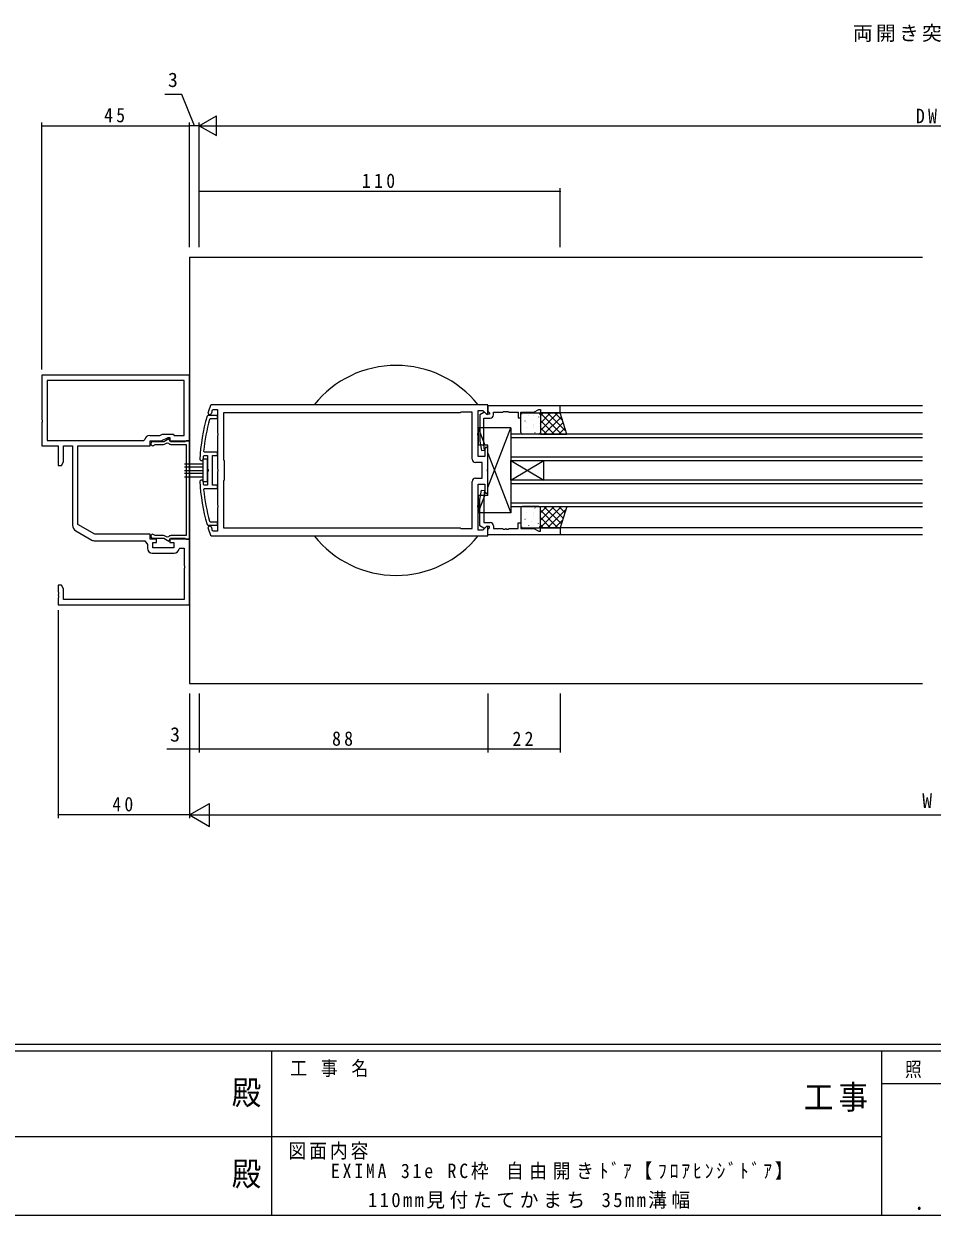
# Model space of a CAD drawing. Units: millimetres, scale not verified. Extents: x -567 to 567, y -403 to 403.
# Drawn here: x -88.2 to 188.7, y -403 to -39.9 of the extents above; entities that cross this region are included whole.
import ezdxf
from ezdxf.enums import TextEntityAlignment as Align

# ---------------------------------------------------------------- set-up
doc = ezdxf.new("R2010")
doc.units = ezdxf.units.MM
doc.header["$LTSCALE"] = 2
for name, color, linetype, lineweight in [('0-1_YKK_ZWAK', 7, 'Continuous', 18), ('0-3_YKK_11', 7, 'Continuous', 18), ('0-4_YKK_12', 2, 'Continuous', 18), ('0-5_YKK_13', 4, 'Continuous', 18), ('0-6_YKK_D', 6, 'Continuous', 18)]:
    doc.layers.add(name, color=color, linetype=linetype, lineweight=lineweight)
doc.layers.add('0-2_USER1', color=7, linetype='Continuous')
doc.styles.add('ＭＳ ゴシック', font='')
doc.styles.get('ＭＳ ゴシック').set_extended_font_data('MS Gothic')

msp = doc.modelspace()

# ---------------------------------------------------------------- linework, layer by layer
at = {"layer": '0-1_YKK_ZWAK'}
for p, q in [((537.274, -351), (-562.726, -351)), ((483.274, -353), (-562.726, -353)), ((-12.726, -353), (-12.726, -403)), ((173.274, -353), (173.274, -403)), ((270.68, -362.999), (173.274, -362.999)), ((-194.726, -378.999), (-10.726, -378.999)), ((-10.726, -378.999), (173.274, -378.999)), ((-562.726, -403), (483.274, -403))]:
    msp.add_line(p, q, dxfattribs=at)
at = {"layer": '0-3_YKK_11'}
for p, q in [((-82.726, -147), (-82.726, -160.542)), ((-37.726, -147), (-82.726, -147)), ((-39.356, -148.63), (-81.096, -148.63)), ((-81.096, -148.63), (-81.096, -166.87)), ((-39.356, -148.63), (-81.096, -148.63)), ((-39.356, -165.37), (-39.356, -148.63)), ((-37.726, -167), (-37.726, -147)), ((-31.041, -156.001), (-31.324, -156.202)), ((53.274, -156.001), (-31.041, -156.001)), ((53.274, -158.801), (53.274, -156.001)), ((-32.074, -159.251), (-32.362, -159.468)), ((-32.11, -158.614), (-31.823, -159.001)), ((-29.185, -159.251), (-32.074, -159.251)), ((-31.823, -159.001), (-31.405, -159.001)), ((-31.405, -159.001), (-31.118, -158.789)), ((-30.777, -157.708), (-30.492, -157.501)), ((-30.492, -157.501), (-29.185, -157.501)), ((-29.185, -157.501), (-29.185, -164.543)), ((-29.185, -160.251), (-29.185, -159.251)), ((44.774, -158.501), (-27.385, -158.501)), ((-27.385, -158.501), (-27.385, -172.801)), ((44.774, -158.501), (-27.385, -158.501)), ((44.974, -158.301), (44.774, -158.501)), ((48.474, -158.301), (44.974, -158.301)), ((48.474, -172.601), (48.474, -158.301)), ((50.274, -157.801), (51.75, -157.801)), ((50.274, -164.543), (50.274, -157.801)), ((51.986, -158.401), (50.774, -159.101)), ((50.774, -159.101), (50.774, -167.109)), ((51.75, -157.801), (52.904, -158.955)), ((52.324, -158.401), (51.986, -158.401)), ((52.824, -158.901), (52.324, -158.401)), ((53.774, -158.901), (52.824, -158.901)), ((52.904, -158.955), (53.274, -158.801)), ((53.274, -156.301), (53.274, -157.931)), ((75.274, -156.301), (53.274, -156.301)), ((53.274, -157.931), (53.574, -158.231)), ((53.574, -158.231), (53.774, -158.431)), ((53.774, -158.431), (53.774, -158.901)), ((54.974, -158.231), (57.766, -158.231)), ((54.974, -159.101), (54.974, -158.231)), ((57.766, -158.231), (57.949, -158.111)), ((57.949, -158.111), (58.499, -158.111)), ((58.499, -158.111), (58.682, -158.231)), ((58.682, -158.231), (58.766, -158.231)), ((58.766, -158.231), (58.949, -158.111)), ((58.949, -158.111), (59.499, -158.111)), ((59.499, -158.111), (59.682, -158.231)), ((59.682, -158.231), (62.474, -158.231)), ((62.474, -158.231), (62.474, -160.001)), ((63.274, -158.231), (67.209, -158.231)), ((63.274, -160.001), (63.274, -158.231)), ((67.209, -158.231), (68.774, -157.501)), ((68.774, -157.501), (69.274, -157.501)), ((69.274, -157.501), (69.274, -158.501)), ((69.274, -158.501), (75.274, -158.501)), ((75.274, -158.501), (75.274, -156.301)), ((-82.726, -160.542), (-82.606, -160.725)), ((-82.606, -161.275), (-82.726, -161.458)), ((-82.726, -161.458), (-82.726, -168.5)), ((-82.606, -160.725), (-82.606, -161.275)), ((-31.605, -160.472), (-31.315, -160.251)), ((-31.315, -160.251), (-29.185, -160.251)), ((51.974, -160.101), (53.974, -160.101)), ((51.974, -168.156), (51.974, -160.101)), ((62.474, -160.001), (63.274, -160.001)), ((-81.096, -166.87), (-51.631, -166.87)), ((-51.631, -166.87), (-51.335, -166.62)), ((-49.856, -165.37), (-46.732, -165.37)), ((-49.726, -167), (-46.37, -167)), ((-49.726, -168.5), (-49.726, -167)), ((-46.732, -165.37), (-45.938, -165)), ((-46.37, -167), (-44.226, -166)), ((-45.938, -165), (-42.726, -165)), ((-44.001, -166.39), (-45.577, -167.3)), ((-44.226, -166), (-43.726, -166)), ((-43.476, -167.3), (-44.001, -166.39)), ((-43.726, -166), (-43.726, -167)), ((-43.726, -167), (-37.726, -167)), ((-42.726, -165), (-42.356, -165.37)), ((-42.356, -165.37), (-39.356, -165.37)), ((-29.185, -164.543), (-29.065, -164.726)), ((-29.065, -165.276), (-29.185, -165.459)), ((-29.185, -165.459), (-29.185, -175.543)), ((-29.065, -164.726), (-29.065, -165.276)), ((50.154, -164.726), (50.274, -164.543)), ((50.154, -165.276), (50.154, -164.726)), ((50.274, -165.459), (50.154, -165.276)), ((50.274, -171.801), (50.274, -165.459)), ((-82.726, -168.5), (-77.726, -168.5)), ((-77.726, -168.5), (-77.726, -174.5)), ((-76.096, -168.5), (-73.356, -168.5)), ((-76.096, -173.409), (-76.096, -168.5)), ((-73.356, -168.5), (-73.356, -192.714)), ((-71.726, -168.5), (-49.726, -168.5)), ((-71.726, -192.5), (-71.726, -168.5)), ((-45.577, -167.3), (-48.926, -167.3)), ((-48.427, -168.233), (-48.178, -168.1)), ((-48.178, -168.1), (-45.631, -168.1)), ((-45.131, -167.966), (-44.545, -167.628)), ((-44.545, -167.628), (-44.156, -167.706)), ((-39.159, -167.3), (-43.476, -167.3)), ((-43.361, -168.1), (-38.726, -168.1)), ((-38.899, -167.15), (-39.159, -167.3)), ((-38.726, -167.05), (-38.899, -167.15)), ((-37.726, -167.05), (-38.726, -167.05)), ((-38.726, -168.1), (-38.726, -195.9)), ((-37.726, -196.95), (-37.726, -167.05)), ((-33.098, -170.501), (-33.396, -170.171)), ((-29.185, -170.501), (-33.098, -170.501)), ((-29.185, -171.501), (-29.185, -170.501)), ((50.774, -167.109), (51.282, -169.988)), ((51.282, -169.988), (52.266, -169.814)), ((52.266, -169.814), (51.974, -168.156)), ((52.774, -168.801), (52.274, -169.301)), ((52.274, -169.301), (52.274, -171.801)), ((53.274, -169.301), (52.774, -168.801)), ((53.274, -175.543), (53.274, -169.301)), ((-76.726, -174.5), (-76.096, -173.409)), ((-34.593, -172.684), (-34.294, -173.002)), ((-34.294, -173.002), (-33.893, -173.001)), ((-33.893, -173.001), (-33.594, -172.718)), ((-33.534, -171.78), (-33.235, -171.501)), ((-33.235, -171.501), (-32.185, -171.501)), ((-32.185, -171.501), (-32.185, -175.543)), ((-30.685, -171.501), (-29.185, -171.501)), ((-30.685, -180.501), (-30.685, -171.501)), ((-27.385, -172.801), (-27.185, -173.001)), ((-27.185, -173.001), (-27.185, -179.001)), ((51.474, -173.601), (49.474, -173.601)), ((52.274, -171.801), (50.274, -171.801)), ((51.474, -178.401), (51.474, -173.601)), ((-77.726, -174.5), (-76.726, -174.5)), ((-32.185, -175.543), (-32.065, -175.726)), ((-32.065, -176.276), (-32.185, -176.459)), ((-32.185, -176.459), (-32.185, -180.501)), ((-32.065, -175.726), (-32.065, -176.276)), ((-29.185, -175.543), (-29.065, -175.726)), ((-29.065, -176.276), (-29.185, -176.459)), ((-29.185, -176.459), (-29.185, -186.543)), ((-29.065, -175.726), (-29.065, -176.276)), ((53.154, -175.726), (53.274, -175.543)), ((53.154, -176.276), (53.154, -175.726)), ((53.274, -176.459), (53.154, -176.276)), ((53.274, -182.701), (53.274, -176.459)), ((-34.294, -179.001), (-34.593, -179.318)), ((-33.893, -179.001), (-34.294, -179.001)), ((-33.594, -179.284), (-33.893, -179.001)), ((-33.235, -180.501), (-33.534, -180.222)), ((-33.396, -181.831), (-33.098, -181.501)), ((-32.185, -180.501), (-33.235, -180.501)), ((-33.098, -181.501), (-29.185, -181.501)), ((-29.185, -180.501), (-30.685, -180.501)), ((-29.185, -181.501), (-29.185, -180.501)), ((-27.185, -179.001), (-27.385, -179.201)), ((-27.385, -179.201), (-27.385, -193.501)), ((48.474, -193.701), (48.474, -179.401)), ((49.474, -178.401), (51.474, -178.401)), ((50.274, -180.201), (52.274, -180.201)), ((50.274, -186.543), (50.274, -180.201)), ((52.274, -180.201), (52.274, -182.701)), ((50.774, -184.893), (51.282, -182.014)), ((50.774, -192.901), (50.774, -184.893)), ((51.282, -182.014), (52.266, -182.188)), ((52.266, -182.188), (51.974, -183.846)), ((51.974, -183.846), (51.974, -191.901)), ((52.274, -182.701), (52.774, -183.201)), ((52.774, -183.201), (53.274, -182.701)), ((-29.185, -186.543), (-29.065, -186.726)), ((-29.065, -187.276), (-29.185, -187.459)), ((-29.185, -187.459), (-29.185, -194.501)), ((-29.065, -186.726), (-29.065, -187.276)), ((50.154, -186.726), (50.274, -186.543)), ((50.154, -187.276), (50.154, -186.726)), ((50.274, -187.459), (50.154, -187.276)), ((50.274, -194.201), (50.274, -187.459)), ((-31.315, -191.751), (-31.605, -191.53)), ((-29.185, -191.751), (-31.315, -191.751)), ((-29.185, -192.751), (-29.185, -191.751)), ((51.974, -191.901), (53.974, -191.901)), ((62.474, -192.001), (63.274, -192.001)), ((62.474, -193.771), (62.474, -192.001)), ((63.274, -192.001), (63.274, -193.771)), ((-72.356, -194.446), (-67.53, -197.232)), ((-66.53, -195.5), (-71.726, -192.5)), ((-49.726, -195.5), (-66.53, -195.5)), ((-49.726, -197), (-49.726, -195.5)), ((-48.178, -195.9), (-48.427, -195.767)), ((-45.631, -195.9), (-48.178, -195.9)), ((-44.545, -196.372), (-45.131, -196.034)), ((-38.726, -195.9), (-43.361, -195.9)), ((-32.362, -192.534), (-32.074, -192.751)), ((-31.823, -193.001), (-32.11, -193.388)), ((-32.074, -192.751), (-29.185, -192.751)), ((-31.405, -193.001), (-31.823, -193.001)), ((-31.118, -193.214), (-31.405, -193.001)), ((-31.324, -195.8), (-31.041, -196.001)), ((-31.041, -196.001), (53.274, -196.001)), ((-30.492, -194.501), (-30.777, -194.294)), ((-29.185, -194.501), (-30.492, -194.501)), ((-27.385, -193.501), (44.774, -193.501)), ((44.774, -193.501), (44.974, -193.701)), ((44.974, -193.701), (48.474, -193.701)), ((51.75, -194.201), (50.274, -194.201)), ((51.986, -193.601), (50.774, -192.901)), ((52.904, -193.047), (51.75, -194.201)), ((52.324, -193.601), (51.986, -193.601)), ((52.824, -193.101), (52.324, -193.601)), ((53.774, -193.101), (52.824, -193.101)), ((53.274, -193.201), (52.904, -193.047)), ((53.274, -196.001), (53.274, -193.201)), ((53.274, -194.071), (53.574, -193.771)), ((53.274, -195.701), (53.274, -194.071)), ((75.274, -195.701), (53.274, -195.701)), ((53.574, -193.771), (53.774, -193.571)), ((53.774, -193.571), (53.774, -193.101)), ((54.974, -192.901), (54.974, -193.771)), ((54.974, -193.771), (57.766, -193.771)), ((57.766, -193.771), (57.949, -193.891)), ((57.949, -193.891), (58.499, -193.891)), ((58.499, -193.891), (58.682, -193.771)), ((58.682, -193.771), (58.766, -193.771)), ((58.766, -193.771), (58.949, -193.891)), ((58.949, -193.891), (59.499, -193.891)), ((59.499, -193.891), (59.682, -193.771)), ((59.682, -193.771), (62.474, -193.771)), ((63.274, -193.771), (67.209, -193.771)), ((67.209, -193.771), (68.774, -194.501)), ((68.774, -194.501), (69.274, -194.501)), ((69.274, -193.501), (75.274, -193.501)), ((69.274, -194.501), (69.274, -193.501)), ((75.274, -193.501), (75.274, -195.701)), ((-66.53, -197.5), (-51.326, -197.5)), ((-51.326, -197.5), (-50.556, -198.6)), ((-50.556, -198.6), (-50.556, -199.73)), ((-47.726, -197), (-49.726, -197)), ((-48.926, -196.7), (-45.577, -196.7)), ((-48.926, -198), (-47.726, -198)), ((-48.926, -199.6), (-48.926, -198)), ((-42.526, -199.6), (-48.926, -199.6)), ((-47.726, -198), (-47.726, -197)), ((-45.577, -196.7), (-44.001, -197.61)), ((-44.156, -196.294), (-44.545, -196.372)), ((-44.001, -197.61), (-43.476, -196.7)), ((-43.726, -197), (-43.726, -198)), ((-37.726, -197), (-43.726, -197)), ((-43.726, -198), (-42.526, -198)), ((-43.476, -196.7), (-39.159, -196.7)), ((-42.526, -198), (-42.526, -199.6)), ((-39.159, -196.7), (-38.899, -196.85)), ((-38.899, -196.85), (-38.726, -196.95)), ((-38.726, -196.95), (-37.726, -196.95)), ((-37.726, -217), (-37.726, -197)), ((-49.056, -201.23), (-42.396, -201.23)), ((-40.913, -199.955), (-40.616, -199.7)), ((-40.616, -199.7), (-39.356, -199.7)), ((-39.356, -199.7), (-39.356, -205.042)), ((-39.356, -205.042), (-39.236, -205.225)), ((-39.236, -205.775), (-39.356, -205.958)), ((-39.356, -205.958), (-39.356, -215.37)), ((-39.236, -205.225), (-39.236, -205.775)), ((-77.726, -211), (-77.726, -213.042)), ((-76.726, -211), (-77.726, -211)), ((-77.726, -213.042), (-77.606, -213.225)), ((-77.606, -213.775), (-77.726, -213.958)), ((-77.726, -213.958), (-77.726, -214.042)), ((-77.726, -214.042), (-77.606, -214.225)), ((-77.606, -213.225), (-77.606, -213.775)), ((-76.096, -212.091), (-76.726, -211)), ((-76.096, -215.37), (-76.096, -212.091)), ((-77.606, -214.775), (-77.726, -214.958)), ((-77.726, -214.958), (-77.726, -217)), ((-77.726, -217), (-37.726, -217)), ((-77.606, -214.225), (-77.606, -214.775)), ((-39.356, -215.37), (-76.096, -215.37))]:
    msp.add_line(p, q, dxfattribs=at)
for centre, radius, start, end in [((25.315, -176.001), 60, 164.00527, 176.83099), ((25.315, -176.001), 59.999, 160.73222, 163.15509), ((25.314, -176.001), 58.998, 161.93765, 163.03801), ((53.974, -159.101), 1, 270.00001, 359.99999), ((25.316, -175.998), 59, 164.74304, 174.33229), ((-49.856, -166.87), 1.5, 90.00001, 170.40592), ((-48.926, -167.9), 0.6, 90.00003, 326.25104), ((-45.631, -167.1), 1, 270.00004, 300.00005), ((-43.361, -167.1), 1, 217.28803, 269.99997), ((25.314, -176.015), 59, 175.88406, 176.79684), ((49.474, -172.601), 1, 180.00001, 269.99999), ((25.315, -176.001), 60, 183.16886, 195.99457), ((25.314, -175.986), 59, 183.20407, 184.11685), ((49.474, -179.401), 1, 90.00001, 179.99999), ((25.316, -176.004), 59, 185.66757, 195.25683), ((53.974, -192.901), 1, 0.00001, 89.99999), ((-71.356, -192.714), 2, 180, 240.00002), ((-48.926, -196.1), 0.6, 33.74896, 269.99997), ((-45.631, -196.9), 1, 59.99995, 89.99996), ((-43.361, -196.9), 1, 90.00003, 142.71197), ((25.315, -176.001), 59.999, 196.84491, 199.26778), ((25.314, -176.001), 58.998, 196.96199, 198.06235), ((-66.53, -195.5), 2, 240, 270.00002), ((-49.056, -199.73), 1.5, 180.00001, 269.99999), ((-42.396, -199.73), 1.5, 270, 351.37307)]:
    msp.add_arc(centre, radius, start, end, dxfattribs=at)
at = {"layer": '0-4_YKK_12'}
for p, q in [((-37.726, -111), (185.774, -111)), ((185.774, -156.301), (53.274, -156.301)), ((185.774, -158.501), (75.074, -158.501)), ((60.274, -165.001), (60.274, -173.001)), ((185.774, -165.001), (60.274, -165.001)), ((60.274, -166.001), (185.774, -166.001)), ((185.774, -172.001), (60.274, -172.001)), ((60.274, -173.001), (70.274, -179.001)), ((60.274, -179.001), (70.274, -173.001)), ((60.274, -179.001), (60.274, -173.001)), ((60.274, -173.001), (185.774, -173.001)), ((70.274, -179.001), (70.274, -173.001)), ((60.274, -179.001), (60.274, -187.001)), ((185.774, -179.001), (60.274, -179.001)), ((60.274, -180.001), (185.774, -180.001)), ((185.774, -186.001), (60.274, -186.001)), ((60.274, -187.001), (185.774, -187.001)), ((185.774, -195.701), (53.274, -195.701)), ((185.774, -193.501), (75.074, -193.501))]:
    msp.add_line(p, q, dxfattribs=at)
msp.add_lwpolyline([(-37.726, -111), (-37.726, -241), (185.774, -241)], dxfattribs=at)
at = {"layer": '0-5_YKK_13'}
for p, q in [((63.274, -164.501), (63.274, -159.001)), ((63.774, -158.501), (68.774, -158.501)), ((63.838, -158.945), (63.814, -158.989)), ((65.782, -159.137), (65.694, -159.184)), ((67.197, -159.309), (67.189, -159.316)), ((68.653, -159.736), (68.629, -159.78)), ((69.274, -158.501), (69.274, -165.001)), ((75.274, -158.501), (69.274, -158.501)), ((70.118, -158.501), (69.274, -159.345)), ((72.363, -158.501), (69.274, -161.59)), ((74.608, -158.501), (69.274, -163.835)), ((75.676, -165.001), (69.274, -158.599)), ((69.274, -159.001), (69.274, -164.501)), ((75.646, -159.709), (70.353, -165.001)), ((76.987, -164.067), (71.421, -158.501)), ((75.989, -160.824), (73.666, -158.501)), ((77.274, -165.001), (75.274, -158.501)), ((50.274, -163.001), (52.312, -168.301)), ((50.274, -163.001), (50.274, -168.301)), ((60.273, -163.001), (50.274, -163.001)), ((53.274, -181.201), (60.273, -163.001)), ((60.273, -163.001), (60.273, -189.001)), ((64.572, -160.97), (64.548, -161.014)), ((65.004, -163.047), (64.98, -163.09)), ((64.992, -161.284), (64.984, -161.29)), ((66.462, -160.379), (66.438, -160.423)), ((67.012, -163.07), (67.004, -163.076)), ((67.196, -162.403), (67.172, -162.447)), ((67.307, -162.027), (67.219, -162.073)), ((69.086, -161.812), (69.062, -161.856)), ((69.179, -161.128), (69.172, -161.135)), ((73.431, -165.001), (69.274, -160.844)), ((71.186, -165.001), (69.274, -163.089)), ((76.174, -161.426), (72.599, -165.001)), ((76.702, -163.142), (74.844, -165.001)), ((68.774, -165.001), (63.774, -165.001)), ((67.628, -164.48), (67.604, -164.524)), ((69.274, -165.001), (77.274, -165.001)), ((77.23, -164.859), (77.089, -165.001)), ((-39.285, -174), (-33.583, -174.001)), ((-39.284, -174), (-33.582, -174.001)), ((-33.584, -179.501), (-33.582, -172.501)), ((-33.583, -179.501), (-33.582, -172.501)), ((-33.582, -172.501), (-32.282, -172.501)), ((-33.582, -172.501), (-32.282, -172.501)), ((-32.282, -172.501), (-32.284, -179.501)), ((-32.282, -172.501), (-32.283, -179.501)), ((53.274, -170.801), (60.273, -189.001)), ((-33.583, -175.001), (-39.285, -175)), ((-39.285, -176), (-33.583, -176.001)), ((-33.583, -177.001), (-39.285, -177)), ((-33.582, -175.001), (-39.284, -175)), ((-39.284, -176), (-33.582, -176.001)), ((-33.583, -177.001), (-39.284, -177)), ((-39.285, -178), (-33.583, -178.001)), ((-39.284, -178), (-33.583, -178.001)), ((-32.284, -179.501), (-33.584, -179.501)), ((-32.283, -179.501), (-33.583, -179.501)), ((50.274, -189.001), (52.312, -183.701)), ((50.274, -183.701), (50.274, -189.001)), ((53.274, -183.701), (50.274, -183.701)), ((63.274, -187.501), (63.274, -193.001)), ((68.774, -187.001), (63.774, -187.001)), ((67.628, -187.522), (67.604, -187.478)), ((69.274, -187.001), (77.274, -187.001)), ((69.274, -193.501), (69.274, -187.001)), ((71.186, -187.001), (69.274, -188.913)), ((73.431, -187.001), (69.274, -191.158)), ((75.676, -187.001), (69.274, -193.403)), ((69.274, -193.001), (69.274, -187.501)), ((74.608, -193.501), (69.274, -188.167)), ((75.646, -192.293), (70.353, -187.001)), ((76.987, -187.935), (71.421, -193.501)), ((76.174, -190.576), (72.599, -187.001)), ((76.702, -188.86), (74.844, -187.001)), ((77.274, -187.001), (75.274, -193.501)), ((77.23, -187.143), (77.089, -187.001)), ((60.273, -189.001), (50.274, -189.001)), ((64.572, -191.032), (64.548, -190.988)), ((65.004, -188.956), (64.98, -188.912)), ((64.992, -190.718), (64.984, -190.712)), ((66.462, -191.623), (66.438, -191.58)), ((67.012, -188.932), (67.004, -188.926)), ((67.196, -189.599), (67.172, -189.555)), ((67.307, -189.975), (67.219, -189.929)), ((68.653, -192.266), (68.629, -192.223)), ((69.086, -190.19), (69.062, -190.146)), ((69.179, -190.874), (69.172, -190.867)), ((72.363, -193.501), (69.274, -190.412)), ((75.989, -191.178), (73.666, -193.501)), ((63.774, -193.501), (68.774, -193.501)), ((63.838, -193.057), (63.814, -193.013)), ((65.782, -192.865), (65.694, -192.818)), ((67.197, -192.693), (67.189, -192.687)), ((70.118, -193.501), (69.274, -192.657)), ((75.274, -193.501), (69.274, -193.501))]:
    msp.add_line(p, q, dxfattribs=at)
msp.add_lwpolyline([(53.274, -183.701), (53.274, -168.301), (50.274, -168.301)], dxfattribs=at)
for centre, radius, start, end in [((25.274, -176.005), 32, 38.69088, 141.30912), ((63.774, -159.001), 0.5, 90, 180), ((68.774, -159.001), 0.5, 0, 90), ((63.774, -164.501), 0.5, 180, 270), ((68.774, -164.501), 0.5, 270, 0), ((63.774, -187.501), 0.5, 90, 180), ((68.774, -187.501), 0.5, 0, 90), ((25.274, -176.005), 32, 218.67349, 321.32651), ((63.774, -193.001), 0.5, 180, 270), ((68.774, -193.001), 0.5, 270, 360)]:
    msp.add_arc(centre, radius, start, end, dxfattribs=at)
at = {"layer": '0-6_YKK_D'}
for p, q in [((-40.068, -61.5), (-45.268, -61.5)), ((-36.226, -71), (-40.068, -61.5)), ((-34.726, -71), (-29.53, -68)), ((-29.53, -74), (-29.53, -68)), ((-82.726, -145.314), (-82.726, -70)), ((-82.726, -71), (-37.726, -71)), ((-37.726, -108), (-37.726, -70)), ((-37.726, -108), (-37.726, -70)), ((-34.726, -71), (-37.726, -71)), ((-34.726, -108), (-34.726, -70)), ((-34.726, -108), (-34.726, -70)), ((-34.726, -71), (-24.334, -71)), ((-34.726, -71), (-29.53, -74)), ((-28.726, -71), (403.274, -71)), ((-34.726, -108), (-34.726, -90)), ((75.274, -108), (75.274, -90)), ((75.274, -91), (-34.726, -91)), ((-77.726, -218.645), (-77.726, -282)), ((-37.726, -244), (-37.726, -262)), ((-37.726, -244), (-37.726, -282)), ((-37.726, -244), (-37.726, -282)), ((-34.726, -244), (-34.726, -262)), ((-34.726, -244), (-34.726, -262)), ((53.274, -244), (53.274, -262)), ((53.274, -244), (53.274, -262)), ((75.274, -244), (75.274, -262)), ((-37.726, -261), (-44.626, -261)), ((-34.726, -261), (-37.726, -261)), ((53.274, -261), (-34.726, -261)), ((75.274, -261), (53.274, -261)), ((-37.726, -281), (-31.664, -277.5)), ((-31.664, -284.5), (-31.664, -277.5)), ((-37.726, -281), (-77.726, -281)), ((-37.726, -281), (-25.602, -281)), ((-37.726, -281), (-31.664, -284.5)), ((-30.726, -281), (405.274, -281))]:
    msp.add_line(p, q, dxfattribs=at)
for centre, start, end in [((-82.726, -71), 0, 180), ((-82.726, -71), 180, 0), ((-37.726, -71), 0, 180), ((-37.726, -71), 0, 180), ((-37.726, -71), 180, 0), ((-37.726, -71), 180, 0), ((-34.726, -91), 0, 180), ((-34.726, -91), 180, 0), ((75.274, -91), 0, 180), ((75.274, -91), 180, 0), ((-37.726, -261), 0, 180), ((-37.726, -261), 180, 0), ((-34.726, -261), 0, 180), ((-34.726, -261), 0, 180), ((-34.726, -261), 180, 0), ((-34.726, -261), 180, 0), ((53.274, -261), 0, 180), ((53.274, -261), 0, 180), ((53.274, -261), 180, 0), ((53.274, -261), 180, 0), ((75.274, -261), 0, 180), ((75.274, -261), 180, 0), ((-77.726, -281), 0, 180), ((-77.726, -281), 180, 0)]:
    msp.add_arc(centre, 0.106, start, end, dxfattribs=at)

# ---------------------------------------------------------------- texts
at = {"layer": '0-1_YKK_ZWAK', "style": 'ＭＳ ゴシック', "width": 0.9}
for p in [(-24.843, -371.509), (-24.843, -396.254)]:
    msp.add_text('殿', height=7.331, dxfattribs=at).set_placement(p, align=Align.BOTTOM_LEFT)
at = {"layer": '0-1_YKK_ZWAK', "attachment_point": 7, "style": 'ＭＳ ゴシック'}
for s, insert, char_height in [('\\T1.22;\\W0.85;工\\~事\\~名', (-6.994, -360.904), 4.399), ('\\T1.24;\\W0.85;照\\~\\~査', (180.401, -361.258), 4.399), ('\\T1.17;\\W0.9;工事', (149.605, -371.509), 7.331), ('\\T1.17;\\W0.9;図面内容', (-7.558, -386.069), 4.399), ('\\T1.24;\\W0.85;\\~．\\~．', (179.638, -401.494), 5.132)]:
    msp.add_mtext(s, dxfattribs=dict(at, insert=insert, char_height=char_height))
at = {"layer": '0-2_USER1', "char_height": 4.399, "attachment_point": 7, "style": 'ＭＳ ゴシック'}
for s, insert in [('\\T1.17;両開き突合せ部', (164.548, -45.459)), ('\\T1.32;\\W0.9;EXIMA\\~31e\\~RC枠\\~自由開きﾄﾞｱ【ﾌﾛｱﾋﾝｼﾞﾄﾞｱ】', (5.413, -392.213)), ('\\T1.25;\\W0.95;110mm見付たてかまち\\~35mm溝幅', (16.698, -401.035))]:
    msp.add_mtext(s, dxfattribs=dict(at, insert=insert))
at = {"layer": '0-6_YKK_D', "color": 7, "style": 'ＭＳ ゴシック'}
for s, p in [('3', (-44.268, -60.5)), ('3', (-43.626, -260)), ('W', (185.674, -280.2))]:
    msp.add_text(s, height=4.399, dxfattribs=at).set_placement(p, align=Align.BOTTOM_LEFT)
at = {"layer": '0-6_YKK_D', "color": 7, "char_height": 4.399, "attachment_point": 7, "style": 'ＭＳ ゴシック'}
for s, insert in [('\\T1.37;\\W0.9;45', (-63.746, -70)), ('\\T1.37;\\W0.9;DW', (183.754, -70.2)), ('\\T1.38;\\W0.9;110', (14.834, -90)), ('\\T1.37;\\W0.9;88', (5.754, -260)), ('\\T1.37;\\W0.9;22', (60.754, -260)), ('\\T1.37;\\W0.9;40', (-61.246, -280))]:
    msp.add_mtext(s, dxfattribs=dict(at, insert=insert))

doc.saveas('drawing.dxf')
